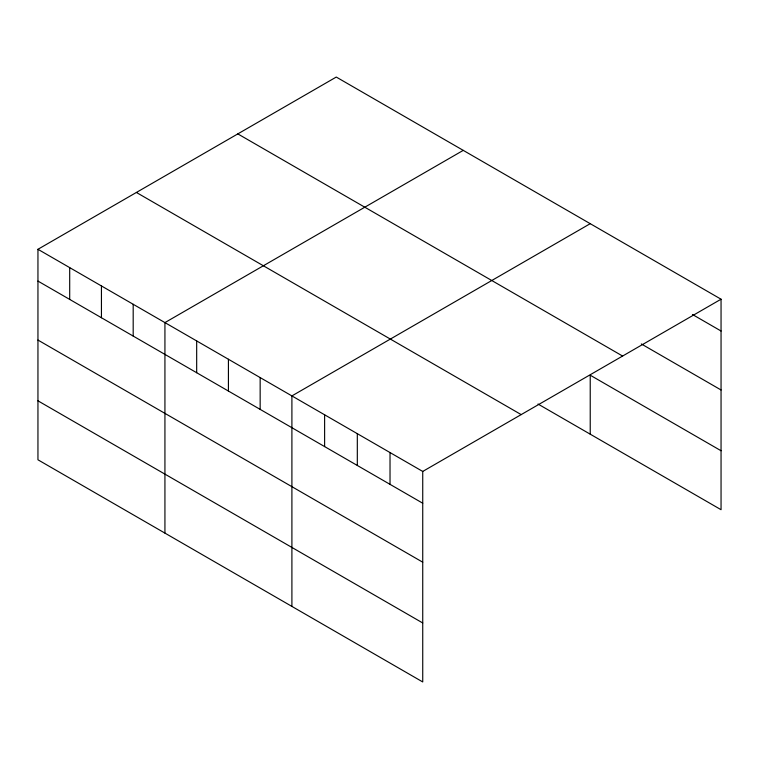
<?xml version="1.0" encoding="UTF-8"?>
<svg xmlns="http://www.w3.org/2000/svg" width="759" height="759" viewBox="0 0 759 759"><rect width="100%" height="100%" fill="white"/><g stroke="black" fill="none" stroke-linecap="round" stroke-linejoin="round"><path stroke-width="1.14" d="M37.95 249.294L422.735 471.443L422.735 681.943L37.95 459.793L37.95 249.294L336.265 77.057L721.05 299.207L721.05 509.706L537.998 404.025M463.246 150.367L164.931 322.603L164.931 533.103M590.227 223.677L291.902 395.913L291.902 606.413M422.735 471.443L721.05 299.207M692.436 314.482L721.05 331.009M641.327 343.95L721.05 389.974M237.823 133.897L622.608 356.047M721.05 450.742L590.227 375.202L590.227 434.176M136.392 192.454L521.177 414.604M37.95 281.086L422.735 503.236M37.95 340.06L422.735 562.21M37.95 400.818L422.735 622.968M390.022 452.554L390.022 484.356M357.318 433.674L357.318 465.476M324.615 414.793L324.615 446.586M260.157 377.584L260.157 409.376M228.421 359.254L228.421 391.056M196.676 340.924L196.676 372.726M133.186 304.274L133.186 336.066M101.44 285.944L101.44 317.746M69.695 267.614L69.695 299.416"/></g></svg>
